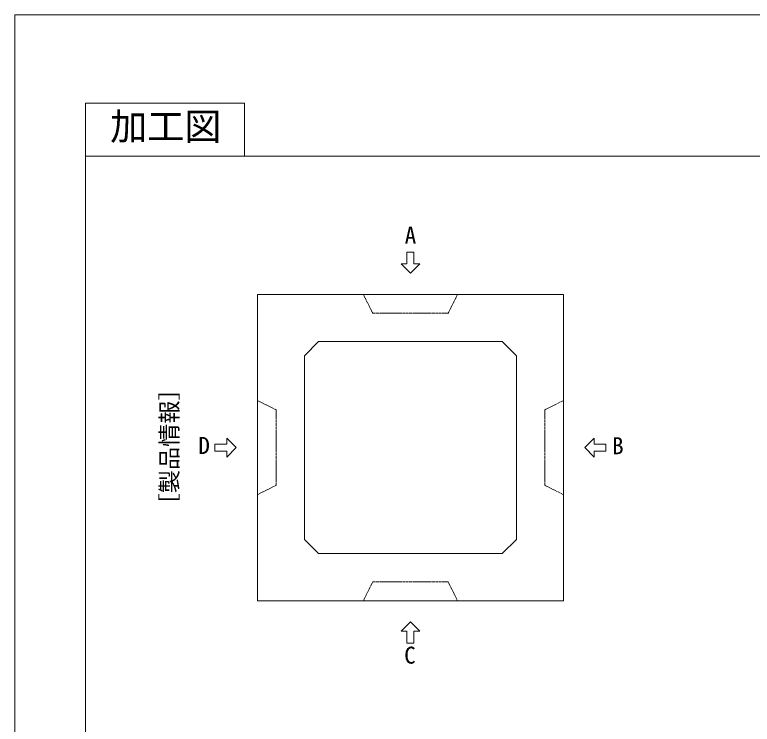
# Model space of a CAD drawing. Units: millimetres, scale not verified. Extents: x -2228 to 2228, y -1575 to 1575.
# Drawn here: x -2228 to -662, y 69 to 1575 of the extents above; entities that cross this region are included whole.
import ezdxf
from ezdxf.enums import TextEntityAlignment as Align

# ---------------------------------------------------------------- set-up
doc = ezdxf.new("R2010")
doc.units = ezdxf.units.MM
doc.header["$LTSCALE"] = 10
doc.linetypes.add('LONG_DASHED1', pattern=[7, 6, -1])
for name, color, linetype, lineweight in [('0-0_D-TTL', 7, 'Continuous', 9), ('0-1_Defpoints', 7, 'Continuous', 9), ('0-3_D-TTL-TXT', 7, 'Continuous', 9), ('0-4_D-STR-TXT', 7, 'Continuous', 9), ('0-5_D-STR', 7, 'LONG_DASHED1', 9)]:
    doc.layers.add(name, color=color, linetype=linetype, lineweight=lineweight)
doc.styles.add('ＭＳ ゴシック', font='')
doc.styles.get('ＭＳ ゴシック').set_extended_font_data('MS Gothic')

# ---------------------------------------------------------------- blocks, each defined once
blk = doc.blocks.new('A$C4DE05FD1')
at = {"layer": '0-0_D-TTL', "color": 134}
for p, q in [((2000, 39500), (2000, 2000)), ((2000, 38000), (57400, 38000))]:
    blk.add_line(p, q, dxfattribs=at)
blk.add_lwpolyline([(2000, 39500), (6500, 39500), (6500, 38000)], dxfattribs=at)
at = {"layer": '0-1_Defpoints', "color": 134}
for q in [(0, 0), (59400, 42000)]:
    blk.add_line((0, 42000), q, dxfattribs=at)
at = {"layer": '0-3_D-TTL-TXT', "style": 'ＭＳ ゴシック'}
blk.add_text('加工図', height=769.7, dxfattribs=at).set_placement((2699.9, 38223.7), align=Align.BOTTOM_LEFT)
blk = doc.blocks.new('A$C27CA2E61')
at = {"layer": '0-5_D-STR', "linetype": 'Continuous'}
for p, q in [((-3250, 3250), (-3250, -3250)), ((3250, 3250), (-3250, 3250)), ((3250, 3250), (3250, -3250)), ((-2250, 1950), (-1950, 2250)), ((-1950, 2250), (1950, 2250)), ((2250, 1950), (1950, 2250)), ((-2250, 1950), (-2250, -1950)), ((2250, -1950), (2250, 1950)), ((-1950, -2250), (-2250, -1950)), ((2250, -1950), (1950, -2250)), ((-1950, -2250), (1950, -2250)), ((3250, -3250), (-3250, -3250))]:
    blk.add_line(p, q, dxfattribs=at)
at = {"layer": '0-5_D-STR'}
for p, q in [((1000, 3250), (800, 2850)), ((-3250, 1000), (-2850, 800)), ((3250, -1000), (2850, -800)), ((-1000, -3250), (-800, -2850)), ((800, -2850), (-800, -2850)), ((1000, -3250), (800, -2850))]:
    blk.add_line(p, q, dxfattribs=at)
for points in [[(-1000, 3250), (-800, 2850), (800, 2850)], [(3250, 1000), (2850, 800), (2850, -800)], [(-3250, -1000), (-2850, -800), (-2850, 800)]]:
    blk.add_lwpolyline(points, dxfattribs=at)
blk = doc.blocks.new('A$C13A32EE1')
at = {"layer": '0-4_D-STR-TXT'}
for p, q in [((75, 200), (75, 450)), ((0, 0), (-200, 200)), ((-75, 200), (-200, 200)), ((0, 0), (200, 200)), ((75, 200), (200, 200))]:
    blk.add_line(p, q, dxfattribs=at)
blk.add_lwpolyline([(75, 450), (-75, 450), (-75, 200)], dxfattribs=at)
blk = doc.blocks.new('A$C1614533F')
at = {"layer": '0-4_D-STR-TXT'}
blk.add_blockref('A$C13A32EE1', (0, 3700), dxfattribs=at)
at = {"layer": '0-4_D-STR-TXT', "rotation": 90}
blk.add_blockref('A$C13A32EE1', (-3700, 0), dxfattribs=at)
at = {"layer": '0-4_D-STR-TXT', "xscale": -1}
for p, rotation in [((3700, 0), 270), ((0, -3700), 180)]:
    blk.add_blockref('A$C13A32EE1', p, dxfattribs=dict(at, rotation=rotation))
at = {"layer": '0-4_D-STR-TXT', "style": 'ＭＳ ゴシック'}
for s, p in [('A', (-122.2, 4216.9)), ('D', (-4502.7, -243.5)), ('B', (4279.9, -250.3)), ('C', (-133.9, -4694.6))]:
    blk.add_text(s, height=360.8, dxfattribs=at).set_placement(p, align=Align.BOTTOM_LEFT)
blk.add_text('［製品情報］', height=360.8, rotation=90, dxfattribs=at).set_placement((-4830.9, -1460.5), align=Align.BOTTOM_LEFT)

msp = doc.modelspace()

# ---------------------------------------------------------------- block references
at = {"layer": '0-0_D-TTL', "xscale": 0.075, "yscale": 0.075}
msp.add_blockref('A$C4DE05FD1', (-2227.5, -1575), dxfattribs=at)
at = {"layer": '0-4_D-STR-TXT', "xscale": 0.1, "yscale": 0.1}
msp.add_blockref('A$C1614533F', (-1387.5, 656.25), dxfattribs=at)
at = {"layer": '0-5_D-STR', "xscale": 0.1, "yscale": 0.1}
msp.add_blockref('A$C27CA2E61', (-1387.5, 656.25), dxfattribs=at)

doc.saveas('drawing.dxf')
